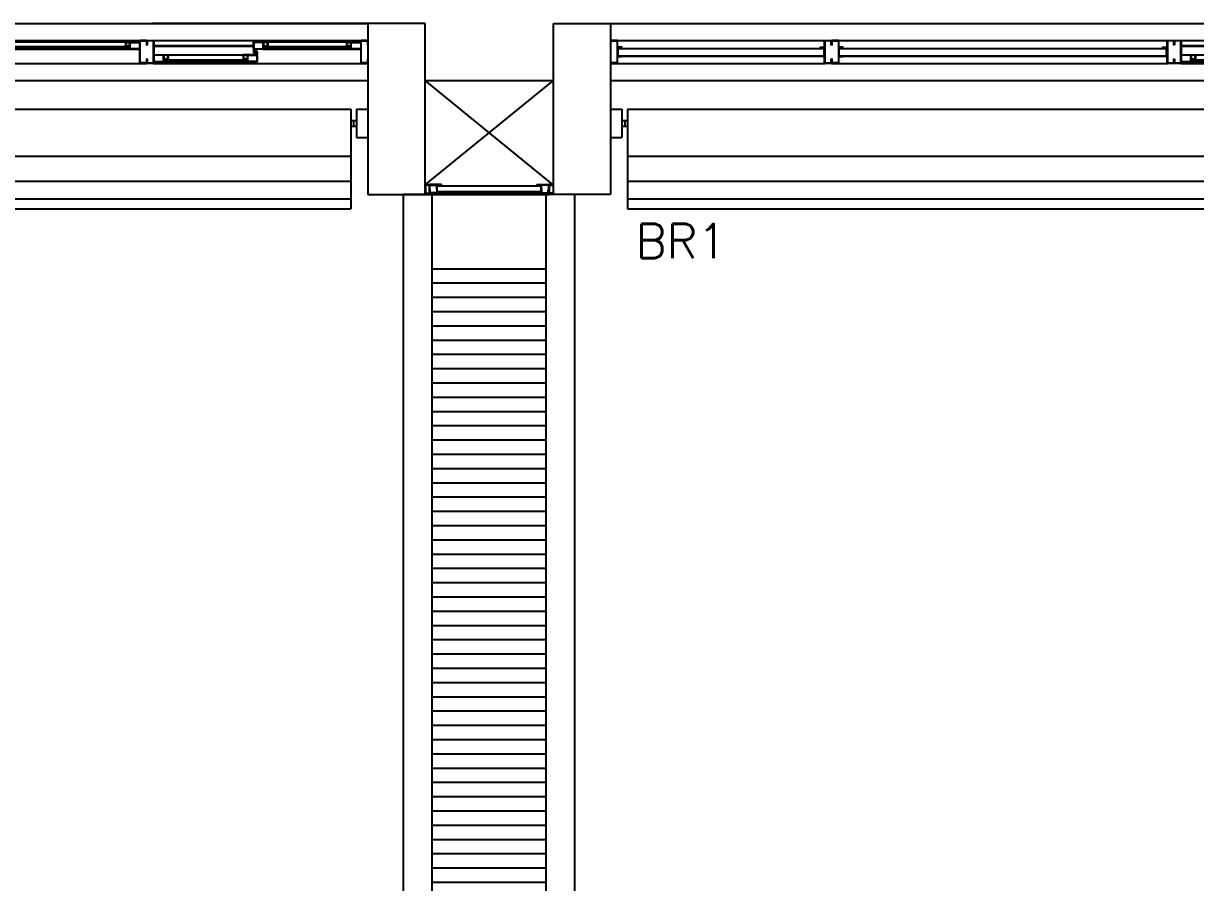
# Model space of a CAD drawing. Header units: millimetres. Extents: x 2686 to 2939, y 1294 to 1441.
# Drawn here: x 2759.064 to 2763.171, y 1419.514 to 1422.525 of the extents above; entities that cross this region are included whole.
import ezdxf

# ---------------------------------------------------------------- set-up
doc = ezdxf.new("R2010")
doc.units = ezdxf.units.MM
for name, color, linetype in [('AR-ALV', 2, 'Continuous'), ('AR-BRISES', 1, 'Continuous'), ('AR-ESQ', 1, 'Continuous'), ('AR-ESQ-V', 1, 'Continuous'), ('AR-ESTC', 3, 'Continuous'), ('AR-ESTC-V3', 3, 'Continuous'), ('AR-PEITORIL', 1, 'Continuous'), ('AR-PISO', 1, 'Continuous'), ('BR-LINHAS', 1, 'Continuous'), ('BR-MONTANTE', 242, 'Continuous'), ('BR-PAINEL', 1, 'Continuous'), ('BR-SUPORTE', 1, 'Continuous'), ('BR-TEXTO', 2, 'Continuous'), ('DT-ESQ-BAGUETE-C', 1, 'Continuous'), ('DT-ESQ-BAGUETE-V', 1, 'Continuous'), ('DT-ESQ-CHAPA DOBRADA-V', 1, 'Continuous'), ('DT-ESQ-MARCO-V', 1, 'Continuous'), ('DT-ESQ-PERFIL CADEIRA-C', 2, 'Continuous'), ('DT-ESQ-PERFIL CADEIRA-V', 2, 'Continuous'), ('DT-ESQ-PERFIL U SIMPLES-C', 2, 'Continuous'), ('DT-ESQ-PERFIL U-C', 2, 'Continuous'), ('DT-ESQ-PERFIL U-V', 1, 'Continuous'), ('DT-ESQ-VENEZIANA-C', 1, 'Continuous'), ('DT-ESQ-VENEZIANA-V', 1, 'Continuous'), ('DT-ESQ-VIDRO-C', 2, 'Continuous'), ('DT-TXTMOD', 1, 'Continuous'), ('insercao', 4, 'Continuous')]:
    doc.layers.add(name, color=color, linetype=linetype)
doc.styles.add('S10', font='simplex.shx', dxfattribs={"height": 0.1})
doc.styles.add('S12', font='simplex.shx', dxfattribs={"width": 1.1, "height": 0.12})

# ---------------------------------------------------------------- blocks, each defined once
blk = doc.blocks.new('EF40-P')
at = {"layer": 'DT-ESQ-BAGUETE-C', "ltscale": 0.1}
for points in [[(4.3015, -0.08), (4.315, -0.08), (4.315, -0.0785), (4.302, -0.0785, -0.414214), (4.3015, -0.078), (4.3015, -0.067, -0.414214), (4.302, -0.0665), (4.315, -0.0665), (4.315, -0.065), (4.3015, -0.065, 0.414214), (4.3, -0.0665), (4.3, -0.0785, 0.414214)], [(4.7975, -0.08), (4.784, -0.08), (4.784, -0.0785), (4.797, -0.0785, 0.414214), (4.7975, -0.078), (4.7975, -0.067, 0.414214), (4.797, -0.0665), (4.784, -0.0665), (4.784, -0.065), (4.7975, -0.065, -0.414214), (4.799, -0.0665), (4.799, -0.0785, -0.414214)], [(5.0765, -0.08), (5.09, -0.08), (5.09, -0.0785), (5.077, -0.0785, -0.414214), (5.0765, -0.078), (5.0765, -0.067, -0.414214), (5.077, -0.0665), (5.09, -0.0665), (5.09, -0.065), (5.0765, -0.065, 0.414214), (5.075, -0.0665), (5.075, -0.0785, 0.414214)], [(4.4485, -0.125), (4.435, -0.125), (4.435, -0.1235), (4.448, -0.1235, 0.414214), (4.4485, -0.123), (4.4485, -0.112, 0.414214), (4.448, -0.1115), (4.435, -0.1115), (4.435, -0.11), (4.4485, -0.11, -0.414214), (4.45, -0.1115), (4.45, -0.1235, -0.414214)], [(4.714, -0.125), (4.7275, -0.125), (4.7275, -0.1235), (4.7145, -0.1235, -0.414214), (4.714, -0.123), (4.714, -0.112, -0.414214), (4.7145, -0.1115), (4.7275, -0.1115), (4.7275, -0.11), (4.714, -0.11, 0.414214), (4.7125, -0.1115), (4.7125, -0.1235, 0.414214)]]:
    blk.add_lwpolyline(points, format="xyb", close=True, dxfattribs=at)
at = {"layer": 'DT-ESQ-BAGUETE-V', "ltscale": 0.1}
for p, q in [((3.81, -0.065), (4.3015, -0.065)), ((4.7975, -0.065), (5.0765, -0.065)), ((4.4485, -0.11), (4.714, -0.11))]:
    blk.add_line(p, q, dxfattribs=at)
at = {"layer": 'DT-ESQ-CHAPA DOBRADA-V', "ltscale": 0.1}
for p, q in [((4.4, -0.077), (4.749, -0.077)), ((4.4, -0.08), (4.749, -0.08))]:
    blk.add_line(p, q, dxfattribs=at)
at = {"layer": 'DT-ESQ-PERFIL CADEIRA-C', "ltscale": 0.1}
for p, q in [((4.35, -0.0885), (4.3015, -0.0885)), ((4.751, -0.0885), (4.7975, -0.0885)), ((5.125, -0.0885), (5.0765, -0.0885)), ((4.4, -0.1335), (4.4485, -0.1335)), ((4.7605, -0.1335), (4.714, -0.1335))]:
    blk.add_line(p, q, dxfattribs=at)
for points in [[(4.3015, -0.09), (4.35, -0.09), (4.35, -0.0885), (4.315, -0.0885, 0.198912), (4.3161, -0.0881, 0.198913), (4.3165, -0.087), (4.3165, -0.067, -0.414214), (4.317, -0.0665), (4.35, -0.0665), (4.35, -0.065), (4.3165, -0.065, 0.414214), (4.315, -0.0665), (4.315, -0.0785), (4.315, -0.08), (4.315, -0.087), (4.3015, -0.087, 1)], [(4.7975, -0.087, -1), (4.7975, -0.09), (4.751, -0.09, -0.414214), (4.749, -0.088), (4.749, -0.067, -0.414214), (4.751, -0.065), (4.7825, -0.065, -0.414214), (4.784, -0.0665), (4.784, -0.087)], [(4.784, -0.0885, -0.198913), (4.7829, -0.0881, -0.198913), (4.7825, -0.087), (4.7825, -0.067, 0.414214), (4.782, -0.0665), (4.751, -0.0665, 0.414214), (4.7505, -0.067), (4.7505, -0.088, 0.414214), (4.751, -0.0885)], [(5.0765, -0.09), (5.125, -0.09), (5.125, -0.0885), (5.09, -0.0885, 0.198912), (5.0911, -0.0881, 0.198913), (5.0915, -0.087), (5.0915, -0.067, -0.414214), (5.092, -0.0665), (5.125, -0.0665), (5.125, -0.065), (5.0915, -0.065, 0.414214), (5.09, -0.0665), (5.09, -0.0785), (5.09, -0.08), (5.09, -0.087), (5.0765, -0.087, 1)], [(4.4485, -0.135), (4.4, -0.135), (4.4, -0.1335), (4.435, -0.1335, -0.198912), (4.4339, -0.1331, -0.198913), (4.4335, -0.132), (4.4335, -0.112, 0.414214), (4.433, -0.1115), (4.4, -0.1115), (4.4, -0.11), (4.4335, -0.11, -0.414214), (4.435, -0.1115), (4.435, -0.1235), (4.435, -0.125), (4.435, -0.132), (4.4485, -0.132, -1)], [(4.714, -0.132, 1), (4.714, -0.135), (4.7605, -0.135, 0.414214), (4.7625, -0.133), (4.7625, -0.112, 0.414214), (4.7605, -0.11), (4.729, -0.11, 0.414214), (4.7275, -0.1115), (4.7275, -0.132)], [(4.7275, -0.1335, 0.198913), (4.7286, -0.1331, 0.198913), (4.729, -0.132), (4.729, -0.112, -0.414214), (4.7295, -0.1115), (4.7605, -0.1115, -0.414214), (4.761, -0.112), (4.761, -0.133, -0.414214), (4.7605, -0.1335)]]:
    blk.add_lwpolyline(points, format="xyb", close=True, dxfattribs=at)
at = {"layer": 'DT-ESQ-PERFIL CADEIRA-V', "ltscale": 0.1}
for p, q in [((3.795, -0.09), (4.3015, -0.09)), ((4.7825, -0.09), (5.0765, -0.09)), ((4.4485, -0.135), (4.714, -0.135))]:
    blk.add_line(p, q, dxfattribs=at)
at = {"layer": 'DT-ESQ-PERFIL U SIMPLES-C', "ltscale": 0.1}
for points in [[(4.751, -0.102), (4.759, -0.102), (4.759, -0.1005), (4.751, -0.1005, -0.414214), (4.7505, -0.1), (4.7505, -0.092, -0.414214), (4.751, -0.0915), (4.759, -0.0915), (4.759, -0.09), (4.751, -0.09, 0.414214), (4.749, -0.092), (4.749, -0.1, 0.414214)], [(4.7605, -0.098), (4.7525, -0.098), (4.7525, -0.0995), (4.7605, -0.0995, -0.414214), (4.761, -0.1), (4.761, -0.108, -0.414214), (4.7605, -0.1085), (4.7525, -0.1085), (4.7525, -0.11), (4.7605, -0.11, 0.414214), (4.7625, -0.108), (4.7625, -0.1, 0.414214)]]:
    blk.add_lwpolyline(points, format="xyb", close=True, dxfattribs=at)
at = {"layer": 'DT-ESQ-PERFIL U-C', "ltscale": 0.1}
for points in [[(4.375, -0.0615, 0.414214), (4.3735, -0.06), (4.3515, -0.06, 0.414214), (4.35, -0.0615), (4.35, -0.1385, 0.414214), (4.3515, -0.14), (4.3735, -0.14, 0.414214), (4.375, -0.1385), (4.375, -0.125), (4.3735, -0.125), (4.3735, -0.138, -0.414214), (4.373, -0.1385), (4.352, -0.1385, -0.414214), (4.3515, -0.138), (4.3515, -0.062, -0.414214), (4.352, -0.0615), (4.373, -0.0615, -0.414214), (4.3735, -0.062), (4.3735, -0.075), (4.375, -0.075)], [(4.375, -0.0615, -0.414214), (4.3765, -0.06), (4.3985, -0.06, -0.414214), (4.4, -0.0615), (4.4, -0.1385, -0.414214), (4.3985, -0.14), (4.3765, -0.14, -0.414214), (4.375, -0.1385), (4.375, -0.125), (4.3765, -0.125), (4.3765, -0.138, 0.414214), (4.377, -0.1385), (4.398, -0.1385, 0.414214), (4.3985, -0.138), (4.3985, -0.062, 0.414214), (4.398, -0.0615), (4.377, -0.0615, 0.414214), (4.3765, -0.062), (4.3765, -0.075), (4.375, -0.075)], [(5.15, -0.0615, 0.414214), (5.1485, -0.06), (5.1265, -0.06, 0.414214), (5.125, -0.0615), (5.125, -0.1385, 0.414214), (5.1265, -0.14), (5.1485, -0.14, 0.414214), (5.15, -0.1385), (5.15, -0.125), (5.1485, -0.125), (5.1485, -0.138, -0.414214), (5.148, -0.1385), (5.127, -0.1385, -0.414214), (5.1265, -0.138), (5.1265, -0.062, -0.414214), (5.127, -0.0615), (5.148, -0.0615, -0.414214), (5.1485, -0.062), (5.1485, -0.075), (5.15, -0.075)]]:
    blk.add_lwpolyline(points, format="xyb", close=True, dxfattribs=at)
at = {"layer": 'DT-ESQ-PERFIL U-V', "ltscale": 0.1}
for p, q in [((3.1985, -0.06), (4.3515, -0.06)), ((4.3985, -0.06), (5.1265, -0.06)), ((3.1985, -0.14), (4.3515, -0.14)), ((4.3985, -0.14), (5.1265, -0.14))]:
    blk.add_line(p, q, dxfattribs=at)
at = {"layer": 'DT-ESQ-VIDRO-C', "ltscale": 0.1}
for points in [[(4.3125, -0.085), (4.3125, -0.082), (3.799, -0.082), (3.799, -0.085)], [(5.0875, -0.085), (5.0875, -0.082), (4.7865, -0.082), (4.7865, -0.085)], [(4.438, -0.13), (4.438, -0.127), (4.7245, -0.127), (4.7245, -0.13)]]:
    blk.add_lwpolyline(points, close=True, dxfattribs=at)
at = {"layer": 'DT-TXTMOD', "ltscale": 0.1, "style": 'S10', "flags": 3}
for tag, p in [('M01', (0.025, -0.28)), ('M02', (0.3253, -0.28)), ('M03', (0.627, -0.28)), ('M04', (0.9288, -0.28)), ('M05', (1.2306, -0.28)), ('M06', (1.5323, -0.28)), ('M07', (1.8341, -0.28)), ('M08', (2.1359, -0.28)), ('M09', (2.4376, -0.28)), ('M10', (2.7394, -0.28)), ('M11', (3.0412, -0.28)), ('M12', (3.3429, -0.28)), ('M13', (3.6447, -0.28)), ('M14', (3.9464, -0.28)), ('M15', (4.2482, -0.28)), ('M16', (4.55, -0.28)), ('M17', (4.8517, -0.28))]:
    blk.add_attdef(tag, p, '', height=0.1, dxfattribs=at)
blk = doc.blocks.new('EF50-P')
at = {"layer": 'DT-ESQ-BAGUETE-C', "ltscale": 0.1}
blk.add_lwpolyline([(2.0485, -0.125), (2.035, -0.125), (2.035, -0.1235), (2.048, -0.1235, 0.414214), (2.0485, -0.123), (2.0485, -0.112, 0.414214), (2.048, -0.1115), (2.035, -0.1115), (2.035, -0.11), (2.0485, -0.11, -0.414214), (2.05, -0.1115), (2.05, -0.1235, -0.414214)], format="xyb", close=True, dxfattribs=at)
at = {"layer": 'DT-ESQ-BAGUETE-V', "ltscale": 0.1}
blk.add_line((2.0485, -0.11), (2.5265, -0.11), dxfattribs=at)
at = {"layer": 'DT-ESQ-CHAPA DOBRADA-V', "ltscale": 0.1}
for p, q in [((2, -0.077), (2.5615, -0.077)), ((2, -0.08), (2.5615, -0.08))]:
    blk.add_line(p, q, dxfattribs=at)
at = {"layer": 'DT-ESQ-MARCO-V', "ltscale": 0.1}
for p, q in [((0.0235, -0.06), (0.7515, -0.06)), ((0.7985, -0.06), (1.9515, -0.06)), ((0.0235, -0.14), (0.7515, -0.14)), ((0.7985, -0.14), (1.9515, -0.14))]:
    blk.add_line(p, q, dxfattribs=at)
at = {"layer": 'DT-ESQ-PERFIL CADEIRA-C', "ltscale": 0.1}
blk.add_line((2, -0.1335), (2.0485, -0.1335), dxfattribs=at)
blk.add_lwpolyline([(2.0485, -0.135), (2, -0.135), (2, -0.1335), (2.035, -0.1335, -0.198912), (2.0339, -0.1331, -0.198913), (2.0335, -0.132), (2.0335, -0.112, 0.414214), (2.033, -0.1115), (2, -0.1115), (2, -0.11), (2.0335, -0.11, -0.414214), (2.035, -0.1115), (2.035, -0.1235), (2.035, -0.125), (2.035, -0.132), (2.0485, -0.132, -1)], format="xyb", close=True, dxfattribs=at)
at = {"layer": 'DT-ESQ-PERFIL CADEIRA-V', "ltscale": 0.1}
blk.add_line((2.0485, -0.135), (2.5265, -0.135), dxfattribs=at)
at = {"layer": 'DT-ESQ-PERFIL U-C', "ltscale": 0.1}
for points in [[(0.025, -0.1234), (0.025, -0.086), (0.0385, -0.086, 1), (0.0385, -0.083), (0.025, -0.083), (0.025, -0.0615, 0.414214), (0.0235, -0.06), (0.0015, -0.06, 0.414214), (0, -0.0615), (0, -0.075), (0.0015, -0.075), (0.0015, -0.0615), (0.0235, -0.0615), (0.0235, -0.083, 0.414214), (0.025, -0.0845, 0.414214), (0.0235, -0.086), (0.0235, -0.1234), (0.0235, -0.1385), (0.0015, -0.1385), (0.0015, -0.125), (0, -0.125), (0, -0.1385, 0.414214), (0.0015, -0.14), (0.0235, -0.14, 0.414214), (0.025, -0.1385)], [(0.75, -0.1234), (0.75, -0.086), (0.7365, -0.086, -1), (0.7365, -0.083), (0.75, -0.083), (0.75, -0.0615, -0.414214), (0.7515, -0.06), (0.7735, -0.06, -0.414214), (0.775, -0.0615), (0.775, -0.075), (0.7735, -0.075), (0.7735, -0.0615), (0.7515, -0.0615), (0.7515, -0.083, -0.414214), (0.75, -0.0845, -0.414214), (0.7515, -0.086), (0.7515, -0.1234), (0.7515, -0.1385), (0.7735, -0.1385), (0.7735, -0.125), (0.775, -0.125), (0.775, -0.1385, -0.414214), (0.7735, -0.14), (0.7515, -0.14, -0.414214), (0.75, -0.1385)], [(0.8, -0.1234), (0.8, -0.086), (0.8135, -0.086, 1), (0.8135, -0.083), (0.8, -0.083), (0.8, -0.0615, 0.414214), (0.7985, -0.06), (0.7765, -0.06, 0.414214), (0.775, -0.0615), (0.775, -0.075), (0.7765, -0.075), (0.7765, -0.0615), (0.7985, -0.0615), (0.7985, -0.083, 0.414214), (0.8, -0.0845, 0.414214), (0.7985, -0.086), (0.7985, -0.1234), (0.7985, -0.1385), (0.7765, -0.1385), (0.7765, -0.125), (0.775, -0.125), (0.775, -0.1385, 0.414214), (0.7765, -0.14), (0.7985, -0.14, 0.414214), (0.8, -0.1385)], [(1.95, -0.1234), (1.95, -0.086), (1.9365, -0.086, -1), (1.9365, -0.083), (1.95, -0.083), (1.95, -0.0615, -0.414214), (1.9515, -0.06), (1.9735, -0.06, -0.414214), (1.975, -0.0615), (1.975, -0.075), (1.9735, -0.075), (1.9735, -0.0615), (1.9515, -0.0615), (1.9515, -0.083, -0.414214), (1.95, -0.0845, -0.414214), (1.9515, -0.086), (1.9515, -0.1234), (1.9515, -0.1385), (1.9735, -0.1385), (1.9735, -0.125), (1.975, -0.125), (1.975, -0.1385, -0.414214), (1.9735, -0.14), (1.9515, -0.14, -0.414214), (1.95, -0.1385)], [(1.975, -0.0615, -0.414214), (1.9765, -0.06), (1.9985, -0.06, -0.414214), (2, -0.0615), (2, -0.1385, -0.414214), (1.9985, -0.14), (1.9765, -0.14, -0.414214), (1.975, -0.1385), (1.975, -0.125), (1.9765, -0.125), (1.9765, -0.138, 0.414214), (1.977, -0.1385), (1.998, -0.1385, 0.414214), (1.9985, -0.138), (1.9985, -0.062, 0.414214), (1.998, -0.0615), (1.977, -0.0615, 0.414214), (1.9765, -0.062), (1.9765, -0.075), (1.975, -0.075)], [(0.04, -0.086), (0.0265, -0.086, 0.414214), (0.025, -0.0875), (0.025, -0.1145, 0.414214), (0.0265, -0.116), (0.04, -0.116), (0.04, -0.1145), (0.0265, -0.1145), (0.0265, -0.0875), (0.04, -0.0875)], [(0.735, -0.086), (0.7485, -0.086, -0.414214), (0.75, -0.0875), (0.75, -0.1145, -0.414214), (0.7485, -0.116), (0.735, -0.116), (0.735, -0.1145), (0.7485, -0.1145), (0.7485, -0.0875), (0.735, -0.0875)], [(0.815, -0.086), (0.8015, -0.086, 0.414214), (0.8, -0.0875), (0.8, -0.1145, 0.414214), (0.8015, -0.116), (0.815, -0.116), (0.815, -0.1145), (0.8015, -0.1145), (0.8015, -0.0875), (0.815, -0.0875)], [(1.935, -0.086), (1.9485, -0.086, -0.414214), (1.95, -0.0875), (1.95, -0.1145, -0.414214), (1.9485, -0.116), (1.935, -0.116), (1.935, -0.1145), (1.9485, -0.1145), (1.9485, -0.0875), (1.935, -0.0875)]]:
    blk.add_lwpolyline(points, format="xyb", close=True, dxfattribs=at)
for points in [[(0.025, -0.0845), (0.0385, -0.0845)], [(0.75, -0.0845), (0.7365, -0.0845)], [(0.8, -0.0845), (0.8135, -0.0845)], [(1.95, -0.0845), (1.9365, -0.0845)]]:
    blk.add_lwpolyline(points, dxfattribs=at)
at = {"layer": 'DT-ESQ-PERFIL U-V', "ltscale": 0.1}
for p, q in [((1.9985, -0.06), (3.1515, -0.06)), ((1.9985, -0.14), (3.1515, -0.14))]:
    blk.add_line(p, q, dxfattribs=at)
at = {"layer": 'DT-ESQ-VENEZIANA-C', "ltscale": 0.1}
for p, q in [((0.0265, -0.113), (0.7485, -0.113)), ((0.0265, -0.1145), (0.7485, -0.1145)), ((0.8015, -0.113), (1.9485, -0.113)), ((0.8015, -0.1145), (1.9485, -0.1145))]:
    blk.add_line(p, q, dxfattribs=at)
at = {"layer": 'DT-ESQ-VENEZIANA-V', "ltscale": 0.1}
for p, q in [((0.0265, -0.0875), (0.7485, -0.0875)), ((0.8015, -0.0875), (1.9485, -0.0875))]:
    blk.add_line(p, q, dxfattribs=at)
at = {"layer": 'DT-ESQ-VIDRO-C', "ltscale": 0.1}
blk.add_lwpolyline([(2.038, -0.13), (2.038, -0.127), (2.537, -0.127), (2.537, -0.13)], close=True, dxfattribs=at)
at = {"layer": 'DT-TXTMOD', "ltscale": 0.1, "style": 'S10', "flags": 3}
for tag, p in [('M01', (0.025, -0.28)), ('M02', (0.3253, -0.28)), ('M03', (0.627, -0.28)), ('M04', (0.9288, -0.28)), ('M05', (1.2306, -0.28)), ('M06', (1.5323, -0.28)), ('M07', (1.8341, -0.28)), ('M08', (2.1359, -0.28)), ('M09', (2.4376, -0.28)), ('M10', (2.7394, -0.28)), ('M11', (3.0412, -0.28)), ('M12', (3.3429, -0.28)), ('M13', (3.6447, -0.28)), ('M14', (3.9464, -0.28)), ('M15', (4.2482, -0.28)), ('M16', (4.55, -0.28)), ('M17', (4.8517, -0.28))]:
    blk.add_attdef(tag, p, '', height=0.1, dxfattribs=at)
blk = doc.blocks.new('BR-MODULO1')
at = {"layer": 'BR-LINHAS'}
for p, q in [((0.06, -0.2648), (2.535, -0.2648)), ((2.615, -0.2648), (5.09, -0.2648)), ((0.06, -0.3524), (2.535, -0.3524)), ((2.615, -0.3524), (5.09, -0.3524)), ((0.06, -0.4147), (2.535, -0.4147)), ((2.615, -0.4147), (5.09, -0.4147))]:
    blk.add_line(p, q, dxfattribs=at)
at = {"layer": 'BR-MONTANTE'}
for p, q in [((0, -0.1), (0, -0.2)), ((0, -0.1), (0.04, -0.1)), ((0.04, -0.1), (0.04, -0.2)), ((5.11, -0.1), (5.11, -0.2)), ((5.11, -0.1), (5.15, -0.1)), ((5.15, -0.1), (5.15, -0.2)), ((0, -0.2), (0.04, -0.2)), ((5.11, -0.2), (5.15, -0.2))]:
    blk.add_line(p, q, dxfattribs=at)
at = {"layer": 'BR-PAINEL'}
for p, q in [((0.06, -0.1), (2.535, -0.1)), ((0.06, -0.1), (0.06, -0.45)), ((2.615, -0.1), (5.09, -0.1)), ((5.09, -0.1), (5.09, -0.45)), ((0.06, -0.45), (2.535, -0.45)), ((2.615, -0.45), (5.09, -0.45))]:
    blk.add_line(p, q, dxfattribs=at)
at = {"layer": 'BR-SUPORTE'}
for p, q in [((0.04, -0.14), (0.06, -0.14)), ((0.04, -0.16), (0.06, -0.16)), ((0.05, -0.14), (0.05, -0.16)), ((5.09, -0.14), (5.11, -0.14)), ((5.09, -0.16), (5.11, -0.16)), ((5.1, -0.14), (5.1, -0.16))]:
    blk.add_line(p, q, dxfattribs=at)
blk = doc.blocks.new('EF01C-P')
at = {"layer": 'DT-ESQ-BAGUETE-C', "ltscale": 0.1}
for points in [[(0.0015, 0.035), (0.015, 0.035), (0.015, 0.0335), (0.0015, 0.0335), (0.0015, 0.005), (0.015, 0.005), (0.015, 0.0035), (0.0015, 0.0035, -0.414214), (0, 0.005), (0, 0.0335, -0.414214)], [(0.4485, 0.035), (0.435, 0.035), (0.435, 0.0335), (0.4485, 0.0335), (0.4485, 0.005), (0.435, 0.005), (0.435, 0.0035), (0.4485, 0.0035, 0.414214), (0.45, 0.005), (0.45, 0.0335, 0.414214)]]:
    blk.add_lwpolyline(points, format="xyb", close=True, dxfattribs=at)
at = {"layer": 'DT-ESQ-PERFIL CADEIRA-C', "ltscale": 0.1}
for points in [[(0.01, 0.0015), (0.01, 0.003), (0.0015, 0.003, 1), (0.0015, 0), (0.015, 0, 0.414214), (0.0165, 0.0015), (0.0165, 0.0335), (0.043, 0.0335)], [(0.043, 0.0065), (0.018, 0.0065), (0.018, 0.0165), (0.0165, 0.0165), (0.0165, 0.0065, 0.414214), (0.018, 0.005), (0.043, 0.005), (0.0565, 0.005, 1), (0.0565, 0.008), (0.043, 0.008), (0.043, 0.02), (0.043, 0.032), (0.0565, 0.032, 1), (0.0565, 0.035), (0.043, 0.035), (0.0165, 0.035, 0.414214), (0.015, 0.0335), (0.015, 0.0015), (0.0015, 0.0015)], [(0.0415, 0.02), (0.0415, 0.032, -0.414214), (0.043, 0.0335), (0.0565, 0.0335)], [(0.0415, 0.02), (0.0415, 0.008, 0.414214), (0.043, 0.0065), (0.0565, 0.0065)], [(0.407, 0.0065), (0.432, 0.0065), (0.432, 0.0165), (0.4335, 0.0165), (0.4335, 0.0065, -0.414214), (0.432, 0.005), (0.407, 0.005), (0.3935, 0.005, -1), (0.3935, 0.008), (0.407, 0.008), (0.407, 0.02), (0.407, 0.032), (0.3935, 0.032, -1), (0.3935, 0.035), (0.407, 0.035), (0.4335, 0.035, -0.414214), (0.435, 0.0335), (0.435, 0.0015), (0.4485, 0.0015)], [(0.4085, 0.02), (0.4085, 0.032, 0.414214), (0.407, 0.0335), (0.3935, 0.0335)], [(0.4085, 0.02), (0.4085, 0.008, -0.414214), (0.407, 0.0065), (0.3935, 0.0065)], [(0.44, 0.0015), (0.44, 0.003), (0.4485, 0.003, -1), (0.4485, 0), (0.435, 0, -0.414214), (0.4335, 0.0015), (0.4335, 0.0335), (0.407, 0.0335)]]:
    blk.add_lwpolyline(points, format="xyb", dxfattribs=at)
at = {"layer": 'DT-ESQ-PERFIL CADEIRA-V', "ltscale": 0.1}
blk.add_line((0.015, 0), (0.435, 0), dxfattribs=at)
at = {"layer": 'DT-ESQ-VENEZIANA-C', "ltscale": 0.1}
for p, q in [((0.043, 0.0105), (0.407, 0.0105)), ((0.043, 0.009), (0.407, 0.009))]:
    blk.add_line(p, q, dxfattribs=at)
at = {"layer": 'DT-ESQ-VENEZIANA-V', "ltscale": 0.1}
blk.add_line((0.043, 0.031), (0.407, 0.031), dxfattribs=at)
at = {"layer": 'DT-TXTMOD', "ltscale": 0.1, "style": 'S10', "flags": 3}
blk.add_attdef('EF01C', (0.0208, -0.14), '', height=0.1, dxfattribs=at)
blk = doc.blocks.new('DET-GS-PLANTA BAIXA')
at = {"layer": 'AR-ESTC-V3'}
for p, q in [((209.9161, -516.3577), (209.9161, -512.9889)), ((210.0161, -516.3577), (210.0161, -512.9889)), ((210.4161, -516.3577), (210.4161, -512.9889)), ((210.5161, -516.3577), (210.5161, -512.9889))]:
    blk.add_line(p, q, dxfattribs=at)
at = {"layer": 'AR-ESTC-V3', "color": 1}
for p, q in [((210.0161, -513.2485), (210.4161, -513.2485)), ((210.0161, -513.2985), (210.4161, -513.2985)), ((210.0161, -513.3485), (210.4161, -513.3485)), ((210.0161, -513.3985), (210.4161, -513.3985)), ((210.0161, -513.4485), (210.4161, -513.4485)), ((210.0161, -513.4985), (210.4161, -513.4985)), ((210.0161, -513.5485), (210.4161, -513.5485)), ((210.0161, -513.5985), (210.4161, -513.5985)), ((210.0161, -513.6485), (210.4161, -513.6485)), ((210.0161, -513.6985), (210.4161, -513.6985)), ((210.0161, -513.7485), (210.4161, -513.7485)), ((210.0161, -513.7985), (210.4161, -513.7985)), ((210.0161, -513.8485), (210.4161, -513.8485)), ((210.0161, -513.8985), (210.4161, -513.8985)), ((210.0161, -513.9485), (210.4161, -513.9485)), ((210.0161, -513.9985), (210.4161, -513.9985)), ((210.0161, -514.0485), (210.4161, -514.0485)), ((210.0161, -514.0985), (210.4161, -514.0985)), ((210.0161, -514.1485), (210.4161, -514.1485)), ((210.0161, -514.1985), (210.4161, -514.1985)), ((210.0161, -514.2485), (210.4161, -514.2485)), ((210.0161, -514.2985), (210.4161, -514.2985)), ((210.0161, -514.3485), (210.4161, -514.3485)), ((210.0161, -514.3985), (210.4161, -514.3985)), ((210.0161, -514.4485), (210.4161, -514.4485)), ((210.0161, -514.4985), (210.4161, -514.4985)), ((210.0161, -514.5485), (210.4161, -514.5485)), ((210.0161, -514.5985), (210.4161, -514.5985)), ((210.0161, -514.6485), (210.4161, -514.6485)), ((210.0161, -514.6985), (210.4161, -514.6985)), ((210.0161, -514.7485), (210.4161, -514.7485)), ((210.0161, -514.7985), (210.4161, -514.7985)), ((210.0161, -514.8485), (210.4161, -514.8485)), ((210.0161, -514.8985), (210.4161, -514.8985)), ((210.0161, -514.9485), (210.4161, -514.9485)), ((210.0161, -514.9985), (210.4161, -514.9985)), ((210.0161, -515.0485), (210.4161, -515.0485)), ((210.0161, -515.0985), (210.4161, -515.0985)), ((210.0161, -515.1485), (210.4161, -515.1485)), ((210.0161, -515.1985), (210.4161, -515.1985)), ((210.0161, -515.2485), (210.4161, -515.2485)), ((210.0161, -515.2985), (210.4161, -515.2985)), ((210.0161, -515.3485), (210.4161, -515.3485)), ((210.0161, -515.3985), (210.4161, -515.3985))]:
    blk.add_line(p, q, dxfattribs=at)
blk = doc.blocks.new('DET-GS-COBERTURA')
at = {"layer": 'AR-PISO', "linetype": 'Continuous'}
for p, q in [((210.8676, -516.3577), (210.8676, -512.9889)), ((211.4676, -512.9889), (210.8676, -512.9889)), ((210.9676, -516.3577), (210.9676, -512.9889)), ((211.3676, -516.3577), (211.3676, -512.9889)), ((211.4676, -516.3577), (211.4676, -512.9889)), ((210.9676, -513.2485), (211.3676, -513.2485)), ((210.9676, -513.2985), (211.3676, -513.2985)), ((210.9676, -513.3485), (211.3676, -513.3485)), ((210.9676, -513.3985), (211.3676, -513.3985)), ((210.9676, -513.4485), (211.3676, -513.4485)), ((210.9676, -513.4985), (211.3676, -513.4985)), ((210.9676, -513.5485), (211.3676, -513.5485)), ((210.9676, -513.5985), (211.3676, -513.5985)), ((210.9676, -513.6485), (211.3676, -513.6485)), ((210.9676, -513.6985), (211.3676, -513.6985)), ((210.9676, -513.7485), (211.3676, -513.7485)), ((210.9676, -513.7985), (211.3676, -513.7985)), ((210.9676, -513.8485), (211.3676, -513.8485)), ((210.9676, -513.8985), (211.3676, -513.8985)), ((210.9676, -513.9485), (211.3676, -513.9485)), ((210.9676, -513.9985), (211.3676, -513.9985)), ((210.9676, -514.0485), (211.3676, -514.0485)), ((210.9676, -514.0985), (211.3676, -514.0985)), ((210.9676, -514.1485), (211.3676, -514.1485)), ((210.9676, -514.1985), (211.3676, -514.1985)), ((210.9676, -514.2485), (211.3676, -514.2485)), ((210.9676, -514.2985), (211.3676, -514.2985)), ((210.9676, -514.3485), (211.3676, -514.3485)), ((210.9676, -514.3985), (211.3676, -514.3985)), ((210.9676, -514.4485), (211.3676, -514.4485)), ((210.9676, -514.4985), (211.3676, -514.4985)), ((210.9676, -514.5485), (211.3676, -514.5485)), ((210.9676, -514.5985), (211.3676, -514.5985)), ((210.9676, -514.6485), (211.3676, -514.6485)), ((210.9676, -514.6985), (211.3676, -514.6985)), ((210.9676, -514.7485), (211.3676, -514.7485)), ((210.9676, -514.7985), (211.3676, -514.7985)), ((210.9676, -514.8485), (211.3676, -514.8485)), ((210.9676, -514.8985), (211.3676, -514.8985)), ((210.9676, -514.9485), (211.3676, -514.9485)), ((210.9676, -514.9985), (211.3676, -514.9985)), ((210.9676, -515.0485), (211.3676, -515.0485)), ((210.9676, -515.0985), (211.3676, -515.0985)), ((210.9676, -515.1485), (211.3676, -515.1485)), ((210.9676, -515.1985), (211.3676, -515.1985)), ((210.9676, -515.2485), (211.3676, -515.2485)), ((210.9676, -515.2985), (211.3676, -515.2985)), ((210.9676, -515.3485), (211.3676, -515.3485)), ((210.9676, -515.3985), (211.3676, -515.3985))]:
    blk.add_line(p, q, dxfattribs=at)

msp = doc.modelspace()

# ---------------------------------------------------------------- linework, layer by layer
at = {"layer": 'AR-ALV'}
for p, q in [((2761.1207, 1422.5249), (2763.1707, 1422.5249)), ((2760.4707, 1422.3249), (2760.9207, 1422.3249))]:
    msp.add_line(p, q, dxfattribs=at)
at = {"layer": 'AR-ESQ'}
for p, q in [((2760.9203, 1421.9595), (2760.4707, 1422.3249)), ((2760.4712, 1421.9595), (2760.9207, 1422.3249))]:
    msp.add_line(p, q, dxfattribs=at)
at = {"layer": 'AR-ESQ-V'}
msp.add_line((2760.3207, 1422.5249), (2759.5157, 1422.5249), dxfattribs=at)
at = {"layer": 'AR-ESTC'}
for p, q in [((2760.4707, 1422.5249), (2760.2707, 1422.5249)), ((2760.2707, 1422.5249), (2760.2707, 1421.9249)), ((2760.4707, 1421.9249), (2760.4707, 1422.5249)), ((2760.9207, 1422.5249), (2761.1207, 1422.5249)), ((2760.9207, 1421.9249), (2760.9207, 1422.5249)), ((2761.1207, 1422.5249), (2761.1207, 1421.9249)), ((2760.2707, 1421.9249), (2760.4707, 1421.9249)), ((2761.1207, 1421.9249), (2760.9207, 1421.9249))]:
    msp.add_line(p, q, dxfattribs=at)
at = {"layer": 'AR-PEITORIL'}
for p, q in [((2755.1207, 1422.5249), (2760.2707, 1422.5249)), ((2761.1207, 1422.5249), (2766.2707, 1422.5249)), ((2755.1207, 1422.3249), (2760.2707, 1422.3249)), ((2761.1207, 1422.3249), (2766.2707, 1422.3249))]:
    msp.add_line(p, q, dxfattribs=at)

# ---------------------------------------------------------------- block references
msp.add_blockref('DET-GS-PLANTA BAIXA', (2550.4796, 1934.9138))
at = {"layer": 'AR-BRISES'}
msp.add_blockref('BR-MODULO1', (2755.1207, 1422.3249), dxfattribs=at)
ref = msp.add_blockref('BR-MODULO1', (2761.1207, 1422.3249), dxfattribs=at)
ref.add_attrib('BR', 'BR1', (2761.2092, 1421.7025), dxfattribs={"layer": 'BR-TEXTO', "height": 0.12, "style": 'S12'})
at = {"layer": 'AR-ESQ'}
for name, p in [('EF40-P', (2755.1207, 1422.5249)), ('EF50-P', (2761.1207, 1422.5249)), ('EF01C-P', (2760.4707, 1421.9249))]:
    msp.add_blockref(name, p, dxfattribs=at)
at = {"layer": 'insercao'}
msp.add_blockref('DET-GS-COBERTURA', (2549.5281, 1934.9138), dxfattribs=at)

doc.saveas('drawing.dxf')
